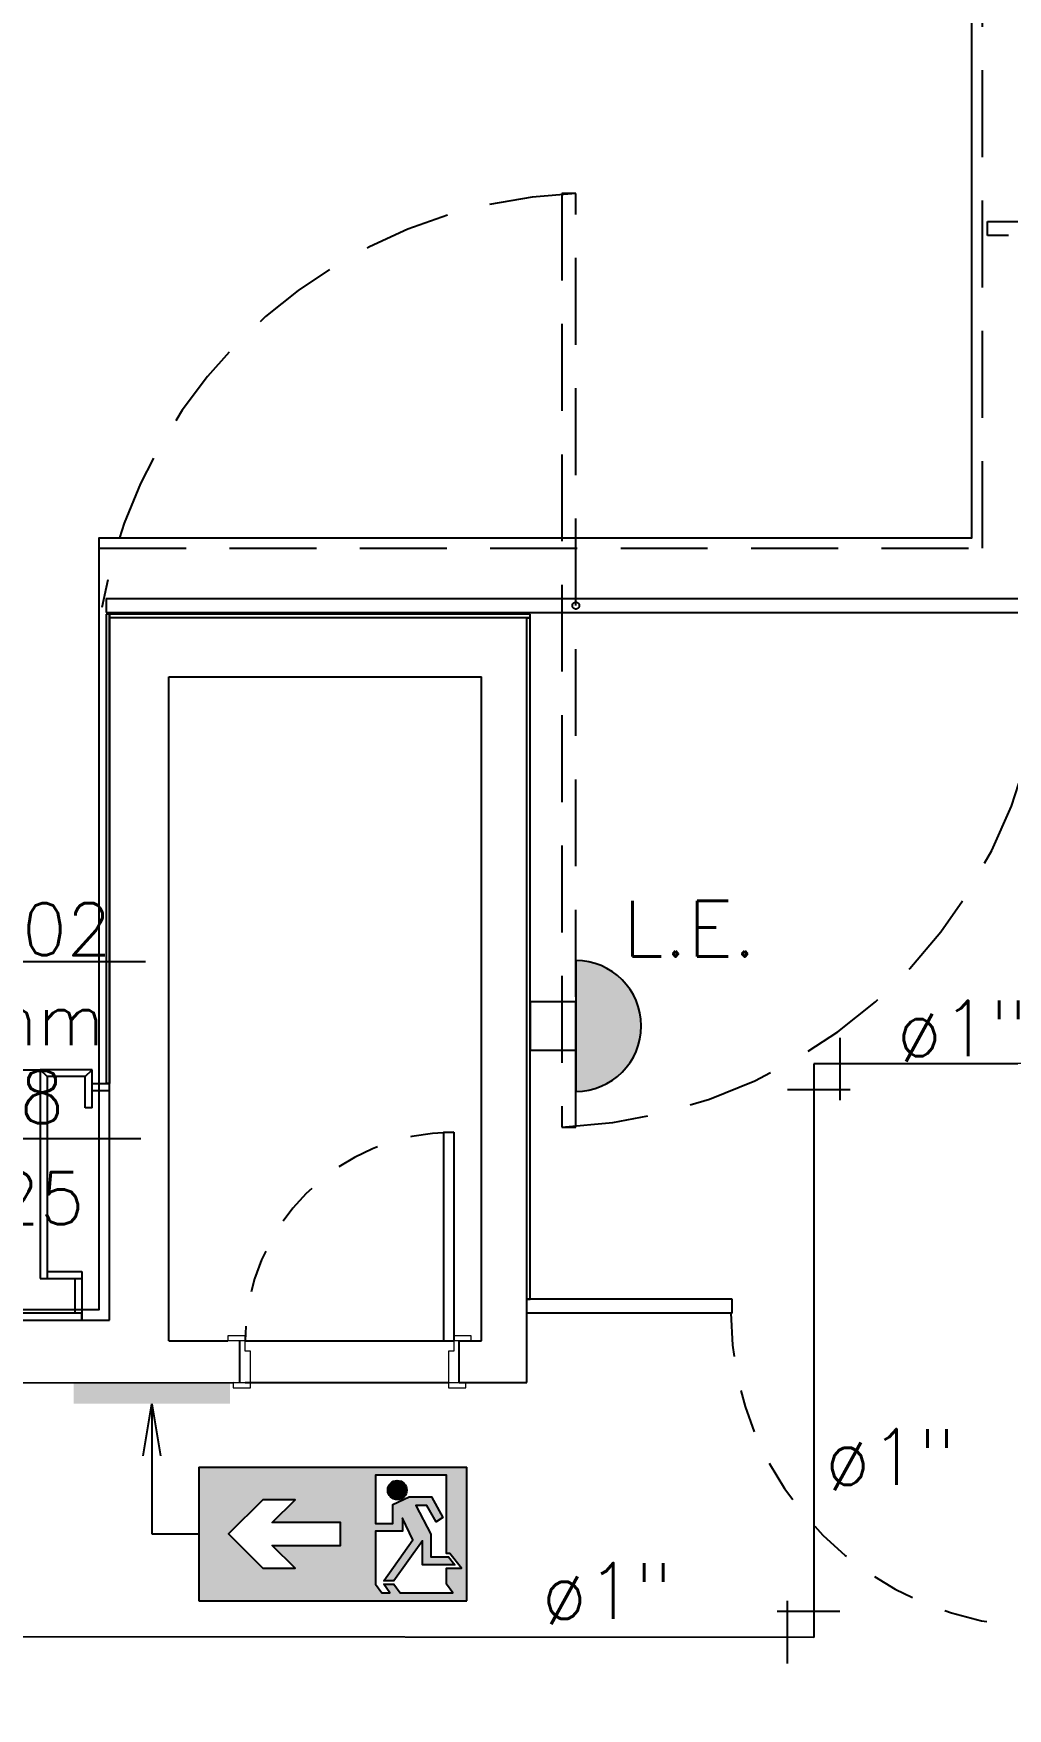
# Model space of a CAD drawing. Header units: millimetres. Extents: x 188.6 to 263.2, y 40.1 to 120.1.
# Drawn here: x 248.655 to 251.456, y 48.879 to 53.697 of the extents above; entities that cross this region are included whole.
import ezdxf
from ezdxf.enums import TextEntityAlignment as Align

# ---------------------------------------------------------------- set-up
doc = ezdxf.new("R2010")
doc.units = ezdxf.units.MM
doc.linetypes.add('_XREF TL$0$HIDDEN', pattern=[0.375, 0.25, -0.125])
doc.linetypes.add('_XREF TL$0$XREF_305_306$0$XREF-TIPO$0$HIDDEN2', pattern=[0.1875, 0.125, -0.0625])
for name, color, linetype in [('_XREF TL$0$XREF_305_306$0$XREF-TIPO$0$E-MC-ESQUADRIAS', 8, 'Continuous'), ('ARQ', 8, 'Continuous'), ('GAS-COL', 7, 'Continuous'), ('GAS-TEXTO', 7, 'Continuous'), ('INC-LE', 96, 'Continuous'), ('INC-SINALIZAÇÃO', 88, 'Continuous'), ('INC-TEXTO', 7, 'Continuous'), ('LE', 96, 'Continuous'), ('LE-TEXTO', 7, 'Continuous'), ('SPDA-COL', 7, 'Continuous'), ('SPK-CONEXAO', 10, 'Continuous'), ('SPK-TEXTO', 7, 'Continuous'), ('SPK-TUBO-TETO', 12, 'Continuous')]:
    doc.layers.add(name, color=color, linetype=linetype)
doc.styles.add('60-100', font='romans.shx', dxfattribs={"height": 0.16})
doc.styles.add('60-50', font='romans.shx', dxfattribs={"height": 0.08})
doc.styles.add('60-75', font='romans.shx', dxfattribs={"height": 0.12})
doc.styles.add('ROMANS', font='ROMANS.SHX', dxfattribs={"height": 0.15})
doc.dimstyles.new('SETAS75', dxfattribs={"dimtxt": 0.16, "dimasz": 0.15, "dimexe": 0.15, "dimexo": 0, "dimgap": 0.1, "dimtad": 1, "dimzin": 10, "dimdsep": 46, "dimtxsty": '60-100', "dimblk1": 'OPEN', "dimblk2": 'OPEN', "dimsah": 1, "dimcen": 0, "dimclrd": 244, "dimclre": 244, "dimclrt": 7, "dimadec": 0, "dimazin": 0, "dimtfac": 1, "dimtix": 1, "dimtmove": 2, "dimatfit": 3, "dimldrblk": 'OPEN', "dimfxl": 0.15, "dimtolj": 1, "dimtzin": 6, "dimarcsym": 0})

# ---------------------------------------------------------------- blocks, each defined once
blk = doc.blocks.new('_XREF TL$0$A$C0B5F06FD')
at = {"layer": '_XREF TL$0$XREF_305_306$0$XREF-TIPO$0$E-MC-ESQUADRIAS'}
blk.add_lwpolyline([(0.8644, 0.9031), (0.9031, 0.9031), (0.9031, 0), (0.8644, 0)], close=True, dxfattribs=at)
at = {"layer": '_XREF TL$0$XREF_305_306$0$XREF-TIPO$0$E-MC-ESQUADRIAS', "color": 8, "linetype": '_XREF TL$0$XREF_305_306$0$XREF-TIPO$0$HIDDEN2'}
blk.add_arc((0.9031, 0.9031), 0.9031, 180, 270, dxfattribs=at)
blk = doc.blocks.new('arq-3pav')
at = {"layer": 'ARQ', "linetype": '_XREF TL$0$HIDDEN'}
for p, q in [((45.2062, 12.98), (45.1662, 12.98)), ((45.1662, 12.98), (45.1662, 10.2951)), ((45.2062, 10.2951), (45.2062, 12.98)), ((45.1662, 10.2951), (45.2062, 10.2951))]:
    blk.add_line(p, q, dxfattribs=at)
at = {"layer": 'ARQ', "linetype": 'Continuous'}
for p, q in [((43.8553, 11.815), (43.8553, 11.795)), ((43.8553, 11.795), (43.8553, 11.775)), ((43.8653, 11.77), (43.8553, 11.77)), ((43.8653, 11.76), (43.8653, 11.77)), ((45.0652, 11.76), (45.0752, 11.76)), ((45.0752, 11.76), (45.0752, 11.77)), ((43.8654, 10.4201), (43.8554, 10.4201)), ((45.0652, 9.8), (45.0752, 9.8))]:
    blk.add_line(p, q, dxfattribs=at)
at = {"layer": 'ARQ'}
for p, q in [((43.8553, 11.815), (46.5552, 11.815)), ((43.8553, 11.775), (46.5552, 11.775)), ((43.8553, 11.77), (43.8554, 10.4201)), ((45.0752, 11.77), (43.8653, 11.77)), ((43.8653, 11.77), (43.8654, 10.4201)), ((43.8653, 9.7393), (43.8653, 11.76)), ((45.0652, 11.76), (43.8653, 11.76)), ((45.0752, 11.76), (43.8653, 11.76)), ((45.0652, 9.56), (45.0652, 11.76)), ((45.0652, 9.8), (45.0652, 11.76)), ((45.0752, 9.8), (45.0752, 11.76)), ((44.0352, 9.68), (44.0352, 11.59)), ((44.0352, 11.59), (44.9353, 11.59)), ((44.9353, 9.68), (44.9353, 11.59)), ((39.9553, 10.4599), (43.6754, 10.4599)), ((43.8154, 10.4601), (43.6654, 10.4601)), ((43.6654, 10.4601), (43.6654, 9.8593)), ((43.6854, 10.4401), (43.6654, 10.4599)), ((43.7954, 10.4401), (43.8154, 10.4601)), ((43.8154, 10.3501), (43.8154, 10.4601)), ((43.7954, 10.4401), (43.6854, 10.4401)), ((43.6854, 10.4401), (43.6854, 9.8593)), ((43.7954, 10.3501), (43.7954, 10.4401)), ((43.8154, 10.4201), (43.8654, 10.4201)), ((43.8154, 10.4001), (43.8654, 10.4001)), ((43.8154, 10.3501), (43.7954, 10.3501)), ((44.8253, 10.28), (44.8253, 9.68)), ((44.8253, 10.28), (44.8553, 10.28)), ((44.8553, 10.28), (44.8553, 9.68)), ((43.6854, 9.8793), (43.7854, 9.8793)), ((43.7854, 9.8793), (43.7854, 9.7593)), ((43.6654, 9.8593), (43.6854, 9.8593)), ((43.6854, 9.8593), (43.7854, 9.8593)), ((43.6854, 9.8593), (43.7654, 9.8593)), ((43.7654, 9.8593), (43.7654, 9.7593)), ((45.6554, 9.8), (45.0652, 9.8)), ((45.6554, 9.76), (45.6554, 9.8)), ((39.7653, 9.7399), (43.8653, 9.7393)), ((43.7854, 9.7593), (39.8453, 9.7599)), ((39.8453, 9.7399), (43.7854, 9.7393)), ((43.7854, 9.7593), (43.7854, 9.7393)), ((43.7854, 9.7393), (43.7854, 9.7593)), ((45.6554, 9.76), (45.0652, 9.76)), ((44.0352, 9.6799), (44.2053, 9.68)), ((44.2403, 9.56), (44.2403, 9.68)), ((44.2553, 9.68), (44.8253, 9.68)), ((44.8253, 9.68), (44.8553, 9.68)), ((44.8703, 9.68), (44.9353, 9.68)), ((44.8703, 9.56), (44.8703, 9.68)), ((42.06, 9.5588), (44.2203, 9.56)), ((44.2553, 9.56), (44.8403, 9.56)), ((44.8703, 9.56), (45.0652, 9.56))]:
    blk.add_line(p, q, dxfattribs=at)
at = {"layer": 'ARQ', "lineweight": 13}
for p, q in [((44.2553, 9.695), (44.2053, 9.695)), ((44.2053, 9.695), (44.2053, 9.68)), ((44.2553, 9.65), (44.2553, 9.695)), ((44.9053, 9.695), (44.8553, 9.695)), ((44.9053, 9.68), (44.9053, 9.695)), ((44.2553, 9.68), (44.2053, 9.68)), ((44.2703, 9.65), (44.2553, 9.65)), ((44.2703, 9.545), (44.2703, 9.65)), ((44.8403, 9.65), (44.8403, 9.545)), ((44.8553, 9.65), (44.8403, 9.65)), ((44.8553, 9.68), (44.8553, 9.65)), ((44.9053, 9.68), (44.8553, 9.68)), ((44.2203, 9.56), (44.2203, 9.545)), ((44.2203, 9.56), (44.2703, 9.56)), ((44.2203, 9.545), (44.2703, 9.545)), ((44.8403, 9.56), (44.8903, 9.56)), ((44.8403, 9.545), (44.8903, 9.545)), ((44.8903, 9.545), (44.8903, 9.56))]:
    blk.add_line(p, q, dxfattribs=at)
at = {"layer": 'ARQ', "linetype": '_XREF TL$0$HIDDEN'}
for points in [[(43.8353, 11.96), (46.376, 11.96), (46.3746, 17.7), (39.9153, 17.7002)], [(46.3903, 12.86), (46.3903, 12.9), (47.2153, 12.9), (47.2153, 12.88), (47.2003, 12.88), (47.2003, 12.86), (46.3903, 12.86), (46.3903, 12.9), (46.3903, 12.9)]]:
    blk.add_lwpolyline(points, dxfattribs=at)
at = {"layer": 'ARQ'}
blk.add_lwpolyline([(39.7953, 9.7699), (43.8353, 9.7699), (43.8353, 11.9899), (46.3453, 11.99), (46.3453, 17.6661), (39.7953, 17.6659), (39.7953, 17), (39.9953, 17), (39.9953, 16.08), (39.7953, 16.08)], close=True, dxfattribs=at)
at = {"layer": 'ARQ', "linetype": '_XREF TL$0$HIDDEN'}
blk.add_lwpolyline([(45.2062, 10.2951), (45.2062, 12.98), (45.1662, 12.98), (45.1662, 10.2951)], close=True, dxfattribs=at)
blk.add_circle((45.2062, 11.795), 0.01, dxfattribs=at)
for centre, radius, start, end in [((45.2601, 11.5427), 1.4383, 92.1505, 170.0996), ((45.2601, 11.5427), 1.4383, 92.1505, 170.0996), ((45.1129, 11.7366), 1.4424, 272.1153, 1.7258), ((45.1129, 11.7366), 1.4424, 272.1153, 1.7258)]:
    blk.add_arc(centre, radius, start, end, dxfattribs=at)
at = {"layer": 'ARQ', "linetype": '_XREF TL$0$XREF_305_306$0$XREF-TIPO$0$HIDDEN2'}
blk.add_arc((44.8553, 9.68), 0.6, 90, 180, dxfattribs=at)
at = {"layer": 'ARQ'}
blk.add_blockref('_XREF TL$0$A$C0B5F06FD', (45.6523, 8.8569), dxfattribs=at)
blk = doc.blocks.new('J')
for p, q in [((-0.1, -0.1), (-0.1, 0.14)), ((-0.14, 0.1), (0.1, 0.1))]:
    blk.add_line(p, q)
blk = doc.blocks.new('LE')
at = {"layer": 'INC-LE'}
blk.add_hatch(color=256, dxfattribs=at).paths.add_polyline_path([(-0.1674, 0.1162), (0.1674, 0.1162, 1)])
blk.add_line((-0.1674, 0.1162), (0.1674, 0.1162), dxfattribs=at)
blk.add_lwpolyline([(-0.0614, 0), (0.0614, 0), (0.0614, 0.1162), (-0.0614, 0.1162)], close=True, dxfattribs=at)
blk.add_arc((0, 0.1162), 0.1674, 0, 180, dxfattribs=at)
blk = doc.blocks.new('INDU')
at = {"color": 7}
blk.add_line((-0.005, 0), (0.005, 0), dxfattribs=at)
at = {"style": 'ROMANS'}
for tag, p in [('TQ-01', (0, 0.001189)), ('100', (0, -0.001718))]:
    blk.add_attdef(tag, text='', height=0.0015, dxfattribs=at).set_placement(p, align=Align.MIDDLE)
blk = doc.blocks.new('_OPEN')
at = {"color": 0, "linetype": 'ByBlock'}
for p, q in [((-1, 0.167), (0, 0)), ((0, 0), (-1, -0.167)), ((0, 0), (-1, 0))]:
    blk.add_line(p, q, dxfattribs=at)
blk = doc.blocks.new('seta lat 1-100')
at = {"layer": 'INC-SINALIZAÇÃO'}
h = blk.add_hatch(color=119, dxfattribs=at)
h.dxf.hatch_style = 1
h.paths.add_polyline_path([(0, 0.1997), (-0.8, 0.1997), (-0.8, -0.1997), (0, -0.1997)])
h.paths.add_polyline_path([(-0.6091, 0.1021), (-0.5127, 0.1021), (-0.5808, 0.034), (-0.3767, 0.034), (-0.3767, -0.0341), (-0.5808, -0.0341), (-0.5127, -0.1022), (-0.6091, -0.1022), (-0.7112, 0)], flags=16)
h.paths.add_polyline_path([(-0.2721, 0.1757), (-0.0599, 0.1757), (-0.0599, -0.0584), (-0.0502, -0.0584), (-0.0154, -0.1022), (-0.0599, -0.1022), (-0.0599, -0.1499), (-0.0416, -0.1757), (-0.1992, -0.1757), (-0.2176, -0.1499), (-0.2478, -0.1499), (-0.2295, -0.1757), (-0.2538, -0.1757), (-0.2721, -0.1499), (-0.2721, 0.0082), (-0.1922, 0.0082), (-0.1922, 0.0475), (-0.1608, -0.0179), (-0.2478, -0.1403), (-0.2176, -0.1403), (-0.1322, -0.0203), (-0.1322, -0.0926), (-0.0353, -0.0926), (-0.0548, -0.068), (-0.1068, -0.068), (-0.1068, -0.0002), (-0.1522, 0.0852), (-0.1191, 0.0852), (-0.0914, 0.0367), (-0.0714, 0.049), (-0.1053, 0.1106), (-0.1722, 0.1106), (-0.2206, 0.0882), (-0.2206, 0.0313), (-0.2721, 0.0313)], flags=16)
h.paths.add_polyline_path([(-0.1788, 0.1312, -1), (-0.2358, 0.1312, -1)], flags=0)
h = blk.add_hatch(color=119, dxfattribs=at)
h.dxf.hatch_style = 1
h.paths.add_polyline_path([(-0.1788, 0.1312, 1), (-0.2358, 0.1312, 1)])
at = {"layer": 'INC-SINALIZAÇÃO', "color": 119}
for p, q in [((-0.8, 0.1997), (0, 0.1997)), ((-0.8, 0.1997), (-0.8, -0.1997)), ((0, -0.1997), (0, 0.1997)), ((-0.8, -0.1997), (0, -0.1997))]:
    blk.add_line(p, q, dxfattribs=at)
for points in [[(-0.1608, -0.0179), (-0.1922, 0.0475), (-0.1922, 0.0082), (-0.2721, 0.0082), (-0.2721, -0.1499), (-0.2538, -0.1757), (-0.2295, -0.1757), (-0.2478, -0.1499), (-0.2176, -0.1499), (-0.1992, -0.1757), (-0.0416, -0.1757), (-0.0599, -0.1499), (-0.0599, -0.1022), (-0.0154, -0.1022), (-0.0502, -0.0584), (-0.0599, -0.0584), (-0.0599, 0.1757), (-0.2721, 0.1757), (-0.2721, 0.0313), (-0.2206, 0.0313), (-0.2206, 0.0882), (-0.1722, 0.1106), (-0.1053, 0.1106), (-0.0714, 0.049), (-0.0914, 0.0367), (-0.1191, 0.0852), (-0.1522, 0.0852), (-0.1068, -0.0002), (-0.1068, -0.068), (-0.0548, -0.068), (-0.0353, -0.0926), (-0.1322, -0.0926), (-0.1322, -0.0203), (-0.2176, -0.1403), (-0.2478, -0.1403)], [(-0.0353, -0.0926), (-0.1322, -0.0926), (-0.1322, -0.0203), (-0.2176, -0.1403), (-0.2478, -0.1403), (-0.1608, -0.0179), (-0.1922, 0.0475), (-0.1922, 0.0082), (-0.2721, 0.0082), (-0.2721, -0.1499), (-0.2538, -0.1757), (-0.2295, -0.1757), (-0.2478, -0.1499), (-0.2176, -0.1499), (-0.1992, -0.1757), (-0.0416, -0.1757), (-0.0599, -0.1499), (-0.0599, -0.1022), (-0.0154, -0.1022), (-0.0502, -0.0584), (-0.0599, -0.0584), (-0.0599, 0.1757), (-0.2721, 0.1757), (-0.2721, 0.0313), (-0.2206, 0.0313), (-0.2206, 0.0882), (-0.1722, 0.1106), (-0.1053, 0.1106), (-0.0714, 0.049), (-0.0914, 0.0367), (-0.1191, 0.0852), (-0.1522, 0.0852), (-0.1068, -0.0002), (-0.1068, -0.068), (-0.0548, -0.068)], [(-0.5127, 0.1021), (-0.6091, 0.1021), (-0.7112, 0), (-0.6091, -0.1022), (-0.5127, -0.1022), (-0.5808, -0.0341), (-0.3767, -0.0341), (-0.3767, 0.034), (-0.5808, 0.034)], [(-0.3767, 0.034), (-0.5808, 0.034), (-0.5127, 0.1021), (-0.6091, 0.1021), (-0.7112, 0), (-0.6091, -0.1022), (-0.5127, -0.1022), (-0.5808, -0.0341), (-0.3767, -0.0341)]]:
    blk.add_lwpolyline(points, close=True, dxfattribs=at)
blk.add_lwpolyline([(-0.2358, 0.1312, -1), (-0.1788, 0.1312, -1)], format="xyb", close=True, dxfattribs=at)
blk.add_circle((-0.2073, 0.1312), 0.0285, dxfattribs=at)
blk = doc.blocks.new('A$C0ECE51B6')
at = {"layer": 'INC-SINALIZAÇÃO', "color": 119}
blk.add_solid([(0.225, 0.06), (0.225, 0), (-0.225, 0.06), (-0.225, 0)], dxfattribs=at)

msp = doc.modelspace()

# ---------------------------------------------------------------- block references
msp.add_blockref('arq-3pav', (205.0084, 40.2568))

# ---------------------------------------------------------------- next in the draw order: linework, layer by layer
at = {"layer": 'SPK-TUBO-TETO'}
for p, q in [((251.6987, 50.7339), (250.8987, 50.7339)), ((250.8987, 50.7339), (250.8987, 49.0841))]:
    msp.add_line(p, q, dxfattribs=at)
msp.add_lwpolyline([(250.8987, 49.0841), (215.4917, 49.1)], dxfattribs=at)

# ---------------------------------------------------------------- next in the draw order: block references
at = {"layer": 'GAS-COL'}
ref = msp.add_blockref('INDU', (248.4771, 51.0273), dxfattribs=dict(at, xscale=100, yscale=-100, zscale=100, rotation=180))
ref.add_attrib('100', 'ø26mm', dxfattribs={"layer": '0', "height": 0.15, "style": 'ROMANS'}).set_placement((248.4771, 50.8555, 0.9), align=Align.MIDDLE)
ref.add_attrib('TQ-01', 'GÁS-02', dxfattribs={"layer": '0', "height": 0.15, "style": 'ROMANS'}).set_placement((248.4771, 51.1462, 0.9), align=Align.MIDDLE)
at = {"layer": 'INC-SINALIZAÇÃO', "linetype": 'Continuous'}
msp.add_blockref('A$C0ECE51B6', (248.995, 49.7567), dxfattribs=at)
at = {"layer": 'INC-SINALIZAÇÃO', "color": 7, "true_color": 0xfafafa, "xscale": 0.9627132045850648, "yscale": 0.9627132045850648, "zscale": 0.9627132045850648}
msp.add_blockref('seta lat 1-100', (249.9007, 49.3814), dxfattribs=at)
at = {"layer": 'LE', "xscale": 1.125, "yscale": 1.125, "zscale": 1.125, "rotation": 270}
msp.add_blockref('LE', (250.0837, 50.8426), dxfattribs=at)
at = {"layer": 'SPDA-COL'}
ref = msp.add_blockref('INDU', (248.4638, 50.5193), dxfattribs=dict(at, xscale=100, yscale=100, zscale=100))
ref.add_attrib('100', 'CA-25', dxfattribs={"layer": '0', "height": 0.15, "style": 'ROMANS'}).set_placement((248.4638, 50.3476, 0.9), align=Align.MIDDLE)
ref.add_attrib('TQ-01', 'D-08', dxfattribs={"layer": '0', "height": 0.15, "style": 'ROMANS'}).set_placement((248.4638, 50.6382, 0.9), align=Align.MIDDLE)
at = {"layer": 'SPK-CONEXAO', "xscale": 0.75, "yscale": 0.75, "zscale": 0.75, "rotation": 180}
msp.add_blockref('J', (250.8987, 50.7339), dxfattribs=at)
at = {"layer": 'SPK-CONEXAO', "xscale": 0.75, "yscale": 0.75, "zscale": 0.75}
msp.add_blockref('J', (250.8987, 49.0841), dxfattribs=at)

# ---------------------------------------------------------------- next in the draw order: texts
at = {"layer": 'LE-TEXTO', "style": '60-50'}
msp.add_text('L.E.', height=0.16, dxfattribs=at).set_placement((250.5426, 51.1224), align=Align.MIDDLE)
at = {"layer": 'SPK-TEXTO', "style": '60-75'}
for p in [(251.137, 50.7556), (250.931, 49.523), (250.1164, 49.1375)]:
    msp.add_text('ø1"', height=0.16, dxfattribs=at).set_placement(p)

# ---------------------------------------------------------------- next in the draw order: leaders
at = {"layer": 'GAS-TEXTO'}
msp.add_leader([(246.0697, 49.4091), (246.4173, 47.5147), (250.7433, 47.5147)], dimstyle='SETAS75', dxfattribs=at)
at = {"layer": 'INC-TEXTO'}
msp.add_leader([(248.9951, 49.7558), (248.9951, 49.3814), (249.1305, 49.3814)], dimstyle='SETAS75', override={"dimtxsty": '60-75'}, dxfattribs=at)

doc.saveas('drawing.dxf')
